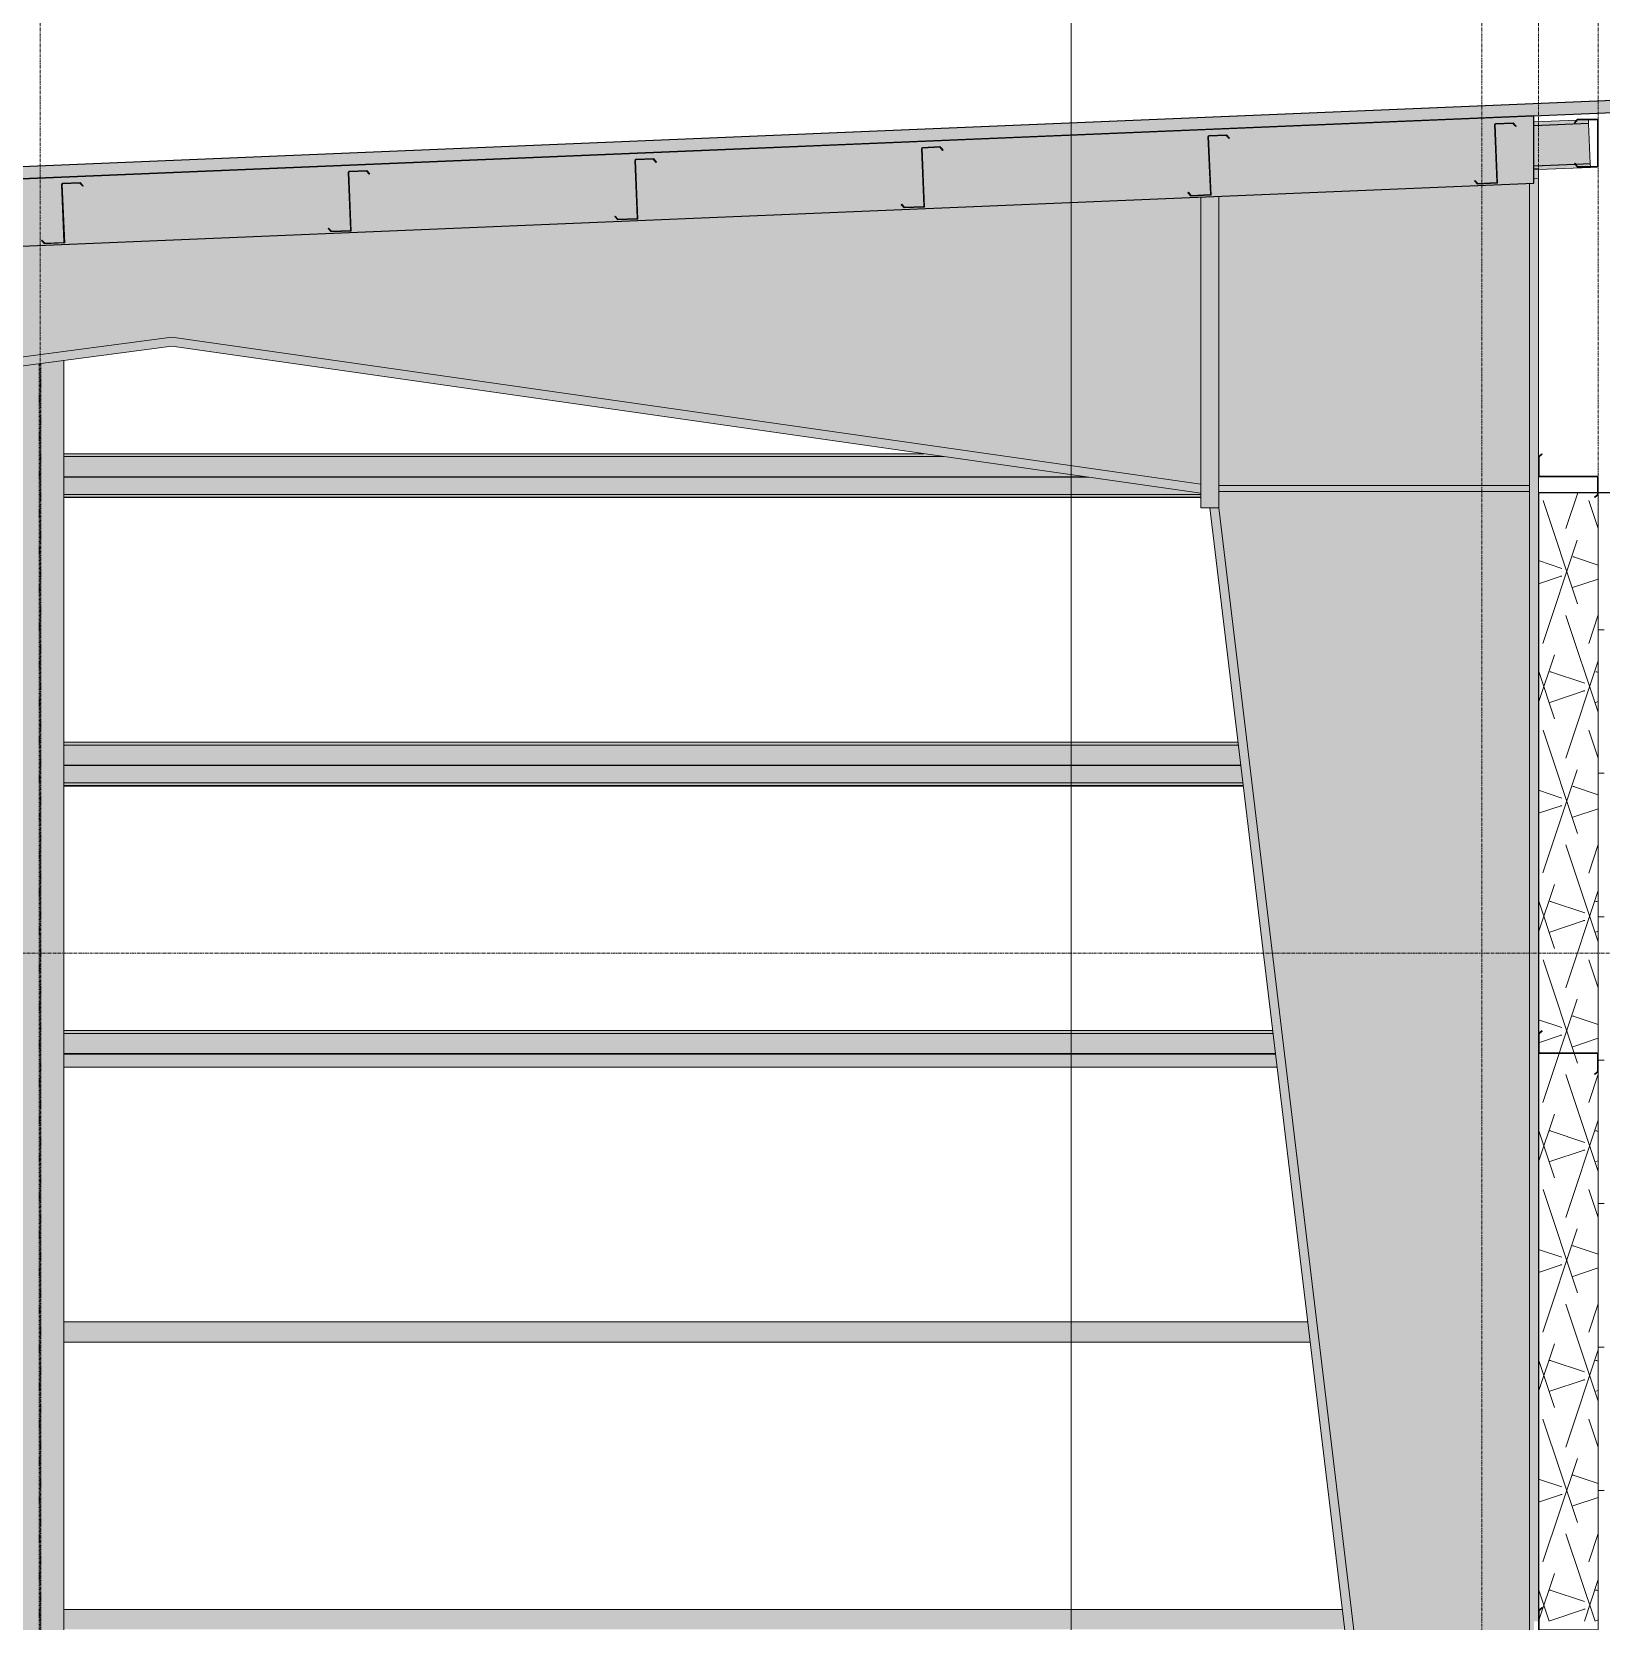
# Model space of a CAD drawing. Header units: inches. Extents: x -23227 to -2744, y -314 to 853.
# Drawn here: x -9279 to -9016.4, y 146.3 to 412.1 of the extents above; entities that cross this region are included whole.
import ezdxf

# ---------------------------------------------------------------- set-up
doc = ezdxf.new("R2010")
doc.units = ezdxf.units.IN
doc.header["$MEASUREMENT"] = 0
doc.linetypes.add('Grid Line 1_2_', pattern=[0.875, 0.5, -0.125, 0.125, -0.125])
doc.linetypes.add('Hidden 1_8_', pattern=[0.1875, 0.125, -0.0625])
for name, color, linetype, lineweight in [('A-CLNG', 13, 'Continuous', 9), ('A-CLNG-PATT', 13, 'Continuous', 9), ('A-FLOR-LEVL', 51, 'Continuous', 9), ('A-ROOF', 132, 'Continuous', 9), ('A-WALL', 113, 'Continuous', 9), ('A-WALL-PATT', 111, 'Continuous', 25), ('G-ANNO-SYMB', 111, 'Continuous', 9), ('L-SITE-WALL', 31, 'Continuous', 9), ('S-BEAM', 12, 'Continuous', 9), ('S-COLS', 52, 'Continuous', 9), ('S-GRID', 1, 'Continuous', 9)]:
    doc.layers.add(name, color=color, linetype=linetype, lineweight=lineweight)
pattern_1 = [(45, (-21606.148, 72.082), (-19.007, 19.007), []), (45, (-21606.148, 100.882), (-19.007, 19.007), [])]
pattern_2 = [(161.57, (-21605.188, 73.042), (-7.6802237, -0.0009796), [0, -54.643, 6.067, 0]), (18.43, (-21607.108, 73.042), (-7.6802237, 0.0009796), [0, -54.643, 6.067, 0]), (108.43, (-21605.188, 73.042), (3.8382953, -19.2013653), [18.211, -42.499]), (71.57, (-21607.108, 73.042), (3.8382953, 19.2013653), [18.211, -42.499])]

# ---------------------------------------------------------------- blocks, each defined once
blk = doc.blocks.new('W-Wide Flange-Column - B1_E-1279316-Section 16')
at = {"layer": 'S-COLS', "linetype": 'Hidden 1_8_'}
for p, q in [((-21385.21, 356.6), (-21385.21, 37.12)), ((-21384.9, 37.12), (-21384.9, 356.64)), ((-21385.21, 37.04), (-21385.21, 36.67)), ((-21385.21, 36.56), (-21385.21, 36.38)), ((-21385.21, 36.28), (-21385.21, 35.74)), ((-21385.21, 35.68), (-21385.21, 35.37)), ((-21385.21, 35.22), (-21385.21, 34.94)), ((-21385.21, 34.89), (-21385.21, 32.5)), ((-21384.9, 36.66), (-21384.9, 37.04)), ((-21384.9, 36.38), (-21384.9, 36.57)), ((-21384.9, 35.71), (-21384.9, 36.31)), ((-21384.9, 35.35), (-21384.9, 35.69)), ((-21384.9, 35.03), (-21384.9, 35.24)), ((-21384.9, 32.5), (-21384.9, 34.89)), ((-21385.21, 32.5), (-21385.21, 31.5)), ((-21384.9, 31.5), (-21384.9, 32.5)), ((-21385.21, 31.5), (-21385.21, 28.5)), ((-21384.9, 28.5), (-21384.9, 31.5)), ((-21385.21, 28.5), (-21385.21, 4)), ((-21384.9, 4), (-21384.9, 28.5)), ((-21385.21, 4), (-21385.21, 1)), ((-21384.9, 1), (-21384.9, 4))]:
    blk.add_line(p, q, dxfattribs=at)
blk = doc.blocks.new('Girt_C - 8_D-1253504-Section 16')
at = {"layer": 'S-BEAM'}
h = blk.add_hatch(dxfattribs=at)
h.set_pattern_fill('FP_30', color=256, style=0, pattern_type=2)
h.set_pattern_definition(pattern_1)
h.paths.add_polyline_path([(-21127.8, 389.49), (-21124.49, 389.49), (-21124.49, 389.6), (-21127.75, 389.6), (-21128.2, 390.13), (-21128.29, 390.06)], flags=0)
h.paths.add_polyline_path([(-21124.41, 389.67), (-21124.3, 389.67), (-21124.3, 397.3), (-21124.41, 397.3)], flags=0)
h.paths.add_polyline_path([(-21128.2, 396.84), (-21127.75, 397.38), (-21124.49, 397.38), (-21124.49, 397.49), (-21127.8, 397.49), (-21128.28, 396.91)], flags=0)
at = {"layer": 'S-BEAM', "lineweight": 15}
for p, q in [((-21127.8, 397.49), (-21128.28, 396.91)), ((-21128.28, 396.91), (-21128.2, 396.84)), ((-21128.2, 396.84), (-21127.75, 397.38)), ((-21124.49, 397.49), (-21127.8, 397.49)), ((-21127.75, 397.38), (-21124.49, 397.38)), ((-21124.41, 397.3), (-21124.41, 389.67)), ((-21124.3, 389.67), (-21124.3, 397.3)), ((-21128.2, 390.13), (-21128.29, 390.06)), ((-21128.29, 390.06), (-21127.8, 389.49)), ((-21127.75, 389.6), (-21128.2, 390.13)), ((-21127.8, 389.49), (-21124.49, 389.49)), ((-21124.49, 389.6), (-21127.75, 389.6))]:
    blk.add_line(p, q, dxfattribs=at)
for centre, radius, start, end in [((-21124.49, 397.3), 0.188, 0, 90), ((-21124.49, 397.3), 0.0782, 0, 87.8773), ((-21124.49, 389.67), 0.0782, 273.0424, 0), ((-21124.49, 389.67), 0.188, 270, 0)]:
    blk.add_arc(centre, radius, start, end, dxfattribs=at)
blk = doc.blocks.new('Girt_Z - 10_D-1351983-Section 16')
at = {"layer": 'S-BEAM', "lineweight": 15}
for p, q in [((-21141.66, 396.58), (-21141.25, 386.96)), ((-21141.14, 386.78), (-21141.55, 396.58)), ((-21138.54, 396.89), (-21141.48, 396.77)), ((-21141.47, 396.66), (-21138.59, 396.78)), ((-21138.59, 396.78), (-21138.12, 396.27)), ((-21138.04, 396.34), (-21138.54, 396.89)), ((-21138.12, 396.27), (-21138.04, 396.34)), ((-21144.93, 387.26), (-21145.02, 387.19)), ((-21145.02, 387.19), (-21144.51, 386.64)), ((-21144.46, 386.75), (-21144.93, 387.26)), ((-21144.51, 386.64), (-21141.14, 386.78)), ((-21141.33, 386.88), (-21144.46, 386.75))]:
    blk.add_line(p, q, dxfattribs=at)
for centre, radius, start, end in [((-21141.47, 396.58), 0.187, 92.3859, 182.3859), ((-21141.47, 396.58), 0.0782, 94.5087, 182.3859), ((-21141.33, 386.96), 0.0782, 275.4283, 2.3859)]:
    blk.add_arc(centre, radius, start, end, dxfattribs=at)
blk = doc.blocks.new('Girt_Z - 10_D-V95-Section 16')
at = {"layer": 'S-BEAM', "lineweight": 15}
for p, q in [((-21189.61, 394.58), (-21189.21, 384.96)), ((-21189.1, 384.78), (-21189.5, 394.58)), ((-21186.5, 394.9), (-21189.43, 394.77)), ((-21189.43, 394.66), (-21186.55, 394.78)), ((-21186.55, 394.78), (-21186.07, 394.27)), ((-21185.99, 394.34), (-21186.5, 394.9)), ((-21186.07, 394.27), (-21185.99, 394.34)), ((-21192.89, 385.27), (-21192.97, 385.19)), ((-21192.97, 385.19), (-21192.47, 384.64)), ((-21192.42, 384.75), (-21192.89, 385.27)), ((-21192.47, 384.64), (-21189.1, 384.78)), ((-21189.28, 384.88), (-21192.42, 384.75))]:
    blk.add_line(p, q, dxfattribs=at)
for centre, radius, start, end in [((-21189.43, 394.59), 0.187, 92.3859, 182.3859), ((-21189.43, 394.59), 0.0782, 94.5087, 182.3859), ((-21189.29, 384.96), 0.0782, 275.4283, 2.3859)]:
    blk.add_arc(centre, radius, start, end, dxfattribs=at)
blk = doc.blocks.new('Girt_Z - 10_D-V96-Section 16')
at = {"layer": 'S-BEAM', "lineweight": 15}
for p, q in [((-21237.57, 392.58), (-21237.17, 382.96)), ((-21237.05, 382.78), (-21237.46, 392.58)), ((-21234.46, 392.9), (-21237.39, 392.77)), ((-21237.39, 392.67), (-21234.5, 392.79)), ((-21234.5, 392.79), (-21234.03, 392.27)), ((-21233.95, 392.34), (-21234.46, 392.9)), ((-21234.03, 392.27), (-21233.95, 392.34)), ((-21240.85, 383.27), (-21240.93, 383.19)), ((-21240.93, 383.19), (-21240.43, 382.64)), ((-21240.38, 382.75), (-21240.85, 383.27)), ((-21237.24, 382.88), (-21240.38, 382.75)), ((-21240.43, 382.64), (-21237.05, 382.78))]:
    blk.add_line(p, q, dxfattribs=at)
for centre, radius, start, end in [((-21237.38, 392.59), 0.187, 92.3859, 182.3859), ((-21237.38, 392.59), 0.0782, 94.5087, 182.3859), ((-21237.25, 382.96), 0.0782, 275.4283, 2.3859)]:
    blk.add_arc(centre, radius, start, end, dxfattribs=at)
blk = doc.blocks.new('Girt_Z - 10_D-V97-Section 16')
at = {"layer": 'S-BEAM'}
h = blk.add_hatch(dxfattribs=at)
h.set_pattern_fill('FP_30', color=256, style=0, pattern_type=2)
h.set_pattern_definition(pattern_1)
h.paths.add_polyline_path([(-21288.38, 380.64), (-21285.01, 380.78), (-21285.2, 380.88), (-21288.34, 380.75), (-21288.81, 381.27), (-21288.89, 381.2)], flags=0)
h.paths.add_polyline_path([(-21285.01, 380.78), (-21285.42, 390.59), (-21285.53, 390.58), (-21285.13, 380.96)], flags=0)
h.paths.add_polyline_path([(-21281.99, 390.27), (-21281.91, 390.34), (-21282.42, 390.9), (-21285.35, 390.78), (-21285.35, 390.67), (-21282.46, 390.79)], flags=0)
at = {"layer": 'S-BEAM', "lineweight": 15}
for p, q in [((-21282.42, 390.9), (-21285.35, 390.78)), ((-21281.91, 390.34), (-21282.42, 390.9)), ((-21285.53, 390.58), (-21285.13, 380.96)), ((-21285.01, 380.78), (-21285.42, 390.59)), ((-21285.35, 390.67), (-21282.46, 390.79)), ((-21282.46, 390.79), (-21281.99, 390.27)), ((-21281.99, 390.27), (-21281.91, 390.34)), ((-21288.81, 381.27), (-21288.89, 381.2)), ((-21288.89, 381.2), (-21288.38, 380.64)), ((-21288.34, 380.75), (-21288.81, 381.27)), ((-21288.38, 380.64), (-21285.01, 380.78)), ((-21285.2, 380.88), (-21288.34, 380.75))]:
    blk.add_line(p, q, dxfattribs=at)
for centre, radius, start, end in [((-21285.34, 390.59), 0.187, 92.3859, 182.3859), ((-21285.34, 390.59), 0.0782, 94.5087, 182.3859), ((-21285.21, 380.96), 0.0782, 275.4283, 2.3859)]:
    blk.add_arc(centre, radius, start, end, dxfattribs=at)
blk = doc.blocks.new('Girt_Z - 10_D-V98-Section 16')
at = {"layer": 'S-BEAM'}
h = blk.add_hatch(dxfattribs=at)
h.set_pattern_fill('FP_30', color=256, style=0, pattern_type=2)
h.set_pattern_definition(pattern_1)
h.paths.add_polyline_path([(-21336.34, 378.64), (-21332.97, 378.78), (-21333.16, 378.89), (-21336.3, 378.75), (-21336.77, 379.27), (-21336.85, 379.2)], flags=0)
h.paths.add_polyline_path([(-21332.97, 378.78), (-21333.38, 388.59), (-21333.49, 388.58), (-21333.09, 378.97)], flags=0)
h.paths.add_polyline_path([(-21329.95, 388.27), (-21329.87, 388.35), (-21330.37, 388.9), (-21333.31, 388.78), (-21333.31, 388.67), (-21330.42, 388.79)], flags=0)
at = {"layer": 'S-BEAM', "lineweight": 15}
for p, q in [((-21333.49, 388.58), (-21333.09, 378.97)), ((-21332.97, 378.78), (-21333.38, 388.59)), ((-21330.37, 388.9), (-21333.31, 388.78)), ((-21333.31, 388.67), (-21330.42, 388.79)), ((-21330.42, 388.79), (-21329.95, 388.27)), ((-21329.87, 388.35), (-21330.37, 388.9)), ((-21329.95, 388.27), (-21329.87, 388.35)), ((-21336.77, 379.27), (-21336.85, 379.2)), ((-21336.85, 379.2), (-21336.34, 378.64)), ((-21336.3, 378.75), (-21336.77, 379.27)), ((-21336.34, 378.64), (-21332.97, 378.78)), ((-21333.16, 378.89), (-21336.3, 378.75))]:
    blk.add_line(p, q, dxfattribs=at)
for centre, radius, start, end in [((-21333.3, 388.59), 0.187, 92.3859, 182.3859), ((-21333.3, 388.59), 0.0782, 94.5087, 182.3859), ((-21333.17, 378.96), 0.0782, 275.4283, 2.3859)]:
    blk.add_arc(centre, radius, start, end, dxfattribs=at)
blk = doc.blocks.new('Girt_Z - 10_D-V99-Section 16')
at = {"layer": 'S-BEAM', "lineweight": 15}
for p, q in [((-21381.45, 386.58), (-21381.05, 376.97)), ((-21380.93, 376.79), (-21381.34, 386.59)), ((-21378.33, 386.9), (-21381.27, 386.78)), ((-21381.27, 386.67), (-21378.38, 386.79)), ((-21378.38, 386.79), (-21377.91, 386.27)), ((-21377.83, 386.35), (-21378.33, 386.9)), ((-21377.91, 386.27), (-21377.83, 386.35)), ((-21384.73, 377.27), (-21384.81, 377.2)), ((-21384.81, 377.2), (-21384.3, 376.64)), ((-21384.26, 376.76), (-21384.73, 377.27)), ((-21384.3, 376.64), (-21380.93, 376.79)), ((-21381.12, 376.89), (-21384.26, 376.76))]:
    blk.add_line(p, q, dxfattribs=at)
for centre, radius, start, end in [((-21381.26, 386.59), 0.187, 92.3859, 182.3859), ((-21381.26, 386.59), 0.0782, 94.5087, 182.3859), ((-21381.12, 376.96), 0.0782, 275.4283, 2.3859)]:
    blk.add_arc(centre, radius, start, end, dxfattribs=at)
blk = doc.blocks.new('columns and girder2 - one-1334686-Section 16')
at = {"layer": 'S-BEAM'}
h = blk.add_hatch(color=256, dxfattribs=at)
h.paths.add_polyline_path([(-22359.55, 0), (-22358.05, 0), (-22358.05, 335.82), (-22359.55, 335.76), (-22359.55, 194.5), (-22358.8, 194.5), (-22358.8, 98.25), (-22359.55, 98.25), (-22359.55, 1.11)], flags=0)
h.paths.add_polyline_path([(-22348.12, 0), (-22308.04, 294.37), (-22309.55, 294.37), (-22349.64, 0), (-22348.17, 0)], flags=0)
h.paths.add_polyline_path([(-21149.43, 1), (-21147.92, 1), (-21187.8, 332.48), (-21189.31, 332.48), (-21151.87, 21.27)], flags=0)
h.paths.add_polyline_path([(-21135.8, 1), (-21135.05, 1), (-21135.05, 146.25), (-21134.3, 146.25), (-21134.3, 389.29), (-21135.05, 389.26), (-21135.05, 386.78), (-21135.8, 386.75), (-21135.8, 1.11)], flags=0)
h = blk.add_hatch(color=256, dxfattribs=at)
h.paths.add_polyline_path([(-22306.55, 296.86), (-22142.77, 325.01), (-22023.28, 318.13), (-22023.34, 319.64), (-22142.86, 326.52), (-22306.55, 298.38)], flags=0)
h.paths.add_polyline_path([(-22020.28, 318.09), (-21599.68, 328.66), (-21599.75, 330.16), (-22020.34, 319.59), (-22020.28, 318.1)], flags=0)
h.paths.add_polyline_path([(-21596.69, 328.89), (-21363, 359.5), (-21190.8, 334.93), (-21190.8, 336.44), (-21362.99, 361.02), (-21596.75, 330.38)], flags=0)
h.paths.add_polyline_path([(-21135.05, 387.53), (-21134.3, 387.56), (-21134.3, 389.06), (-21135.05, 389.03), (-21135.05, 387.53)], flags=0)
h = blk.add_hatch(color=256, dxfattribs=at)
h.paths.add_polyline_path([(-22356.63, 0), (-22349.64, 0), (-22309.55, 294.9), (-22309.55, 297.12), (-22358.05, 297.12), (-22358.05, 0)], flags=0)
h.paths.add_polyline_path([(-21137.31, 1), (-21135.8, 1), (-21135.8, 335.23), (-21187.8, 335.22), (-21187.8, 332.48), (-21147.92, 1), (-21146.73, 1)], flags=0)
h.paths.add_polyline_path([(-22356.05, 298.12), (-22309.55, 298.12), (-22309.55, 337.84), (-22355.82, 335.91), (-22355.93, 335.65), (-22355.86, 325.02), (-22355.78, 324.83), (-22355.41, 324.68), (-22354.04, 324.68), (-22354.04, 324.33), (-22358.05, 324.33), (-22358.05, 298.12)], flags=0)
h.paths.add_polyline_path([(-22306.55, 298.38), (-22142.77, 326.52), (-22023.34, 319.64), (-22024.6, 349.72), (-22306.55, 337.97), (-22306.55, 303.39)], flags=0)
h.paths.add_polyline_path([(-22020.34, 319.59), (-21599.75, 330.2), (-21601.3, 367.35), (-22021.6, 349.84), (-22020.34, 319.65)], flags=0)
h.paths.add_polyline_path([(-22358.05, 324.68), (-22356.69, 324.68), (-22356.29, 324.9), (-22356.17, 325.2), (-22356.17, 335.65), (-22356.32, 335.89), (-22358.05, 335.82), (-22358.05, 324.83)], flags=0)
h.paths.add_polyline_path([(-21596.75, 330.39), (-21362.99, 361.02), (-21190.8, 336.51), (-21190.8, 384.46), (-21598.3, 367.48), (-21597.31, 343.7)], flags=0)
h.paths.add_polyline_path([(-21135.8, 336.23), (-21135.8, 386.75), (-21187.8, 384.58), (-21187.8, 336.23), (-21174.67, 336.23)], flags=0)
h = blk.add_hatch(color=256, dxfattribs=at)
h.paths.add_polyline_path([(-22306.55, 294.37), (-22306.55, 337.97), (-22309.55, 337.84), (-22309.55, 294.37)], flags=0)
h.paths.add_polyline_path([(-22023.18, 315.75), (-22020.18, 315.87), (-22021.6, 349.84), (-22024.6, 349.72), (-22024.34, 343.7)], flags=0)
h.paths.add_polyline_path([(-21599.59, 326.39), (-21596.59, 326.51), (-21598.3, 367.48), (-21601.3, 367.35), (-21600.31, 343.7)], flags=0)
h.paths.add_polyline_path([(-21190.8, 332.48), (-21187.8, 332.48), (-21187.8, 384.58), (-21190.8, 384.46), (-21190.8, 335.22)], flags=0)
h = blk.add_hatch(color=256, dxfattribs=at)
h.paths.add_polyline_path([(-22358.05, 297.12), (-22309.55, 297.12), (-22309.55, 298.12), (-22358.05, 298.12)], flags=0)
h.paths.add_polyline_path([(-21187.8, 335.23), (-21135.8, 335.23), (-21135.8, 336.23), (-21187.8, 336.23)], flags=0)
for p, q in [((-21134.3, 389.29), (-21135.05, 389.26)), ((-21134.3, 389.06), (-21135.05, 389.03)), ((-21134.3, 389.29), (-21134.3, 341.06)), ((-21134.3, 387.56), (-21134.3, 389.06)), ((-21135.8, 1), (-21135.8, 386.75)), ((-21135.05, 387.53), (-21134.3, 387.56)), ((-21190.8, 384.46), (-21190.8, 332.48)), ((-21187.8, 332.48), (-21187.8, 384.58)), ((-21362.99, 361.02), (-21596.75, 330.39)), ((-21596.69, 328.89), (-21363, 359.5)), ((-21363, 359.5), (-21190.8, 334.93)), ((-21190.8, 336.44), (-21362.99, 361.02)), ((-21134.3, 337.69), (-21134.3, 335)), ((-21135.8, 336.23), (-21187.8, 336.23)), ((-21187.8, 335.23), (-21135.8, 335.23)), ((-21190.8, 332.48), (-21187.8, 332.48)), ((-21189.31, 332.48), (-21149.43, 1)), ((-21147.92, 1), (-21187.8, 332.48))]:
    blk.add_line(p, q, dxfattribs=at)
blk = doc.blocks.new('Girt_Z - 10_D-1223956-Section 16')
at = {"layer": 'S-BEAM', "lineweight": 15}
for p, q in [((-21133.73, 148.54), (-21134.3, 148.06)), ((-21134.3, 148.06), (-21134.3, 144.69)), ((-21134.19, 148.01), (-21133.66, 148.46)), ((-21134.19, 144.87), (-21134.19, 148.01)), ((-21133.66, 148.46), (-21133.73, 148.54)), ((-21134.3, 144.69), (-21124.49, 144.69)), ((-21124.49, 144.8), (-21134.12, 144.8)), ((-21124.41, 144.61), (-21124.41, 141.72)), ((-21124.3, 141.67), (-21124.3, 144.61)), ((-21124.41, 141.72), (-21124.95, 141.27)), ((-21124.95, 141.27), (-21124.88, 141.19)), ((-21124.88, 141.19), (-21124.3, 141.67))]:
    blk.add_line(p, q, dxfattribs=at)
for centre, radius, start, end in [((-21134.12, 144.88), 0.0782, 183.0424, 270), ((-21124.49, 144.61), 0.188, 0, 90), ((-21124.49, 144.61), 0.0782, 2.1227, 90)]:
    blk.add_arc(centre, radius, start, end, dxfattribs=at)
blk = doc.blocks.new('Girt_Z - 10_D-V189-Section 16')
at = {"layer": 'S-BEAM'}
h = blk.add_hatch(dxfattribs=at)
h.set_pattern_fill('FP_30', color=256, style=0, pattern_type=2)
h.set_pattern_definition(pattern_1)
h.paths.add_polyline_path([(-21124.88, 237.69), (-21124.3, 238.17), (-21124.3, 241.11), (-21124.41, 241.11), (-21124.41, 238.22), (-21124.95, 237.77)], flags=0)
h.paths.add_polyline_path([(-21134.3, 241.19), (-21124.49, 241.19), (-21124.49, 241.3), (-21134.12, 241.3)], flags=0)
h.paths.add_polyline_path([(-21134.3, 241.19), (-21134.19, 241.37), (-21134.19, 244.51), (-21133.66, 244.96), (-21133.73, 245.04), (-21134.3, 244.56)], flags=0)
at = {"layer": 'S-BEAM', "lineweight": 15}
for p, q in [((-21133.73, 245.04), (-21134.3, 244.56)), ((-21134.19, 244.51), (-21133.66, 244.96)), ((-21133.66, 244.96), (-21133.73, 245.04)), ((-21134.3, 244.56), (-21134.3, 241.19)), ((-21134.19, 241.37), (-21134.19, 244.51)), ((-21134.3, 241.19), (-21124.49, 241.19)), ((-21124.49, 241.3), (-21134.12, 241.3)), ((-21124.41, 241.11), (-21124.41, 238.22)), ((-21124.3, 238.17), (-21124.3, 241.11)), ((-21124.41, 238.22), (-21124.95, 237.77)), ((-21124.95, 237.77), (-21124.88, 237.69)), ((-21124.88, 237.69), (-21124.3, 238.17))]:
    blk.add_line(p, q, dxfattribs=at)
for centre, radius, start, end in [((-21134.12, 241.38), 0.0782, 183.0424, 270), ((-21124.49, 241.11), 0.187, 360, 90), ((-21124.49, 241.11), 0.0782, 2.1227, 90)]:
    blk.add_arc(centre, radius, start, end, dxfattribs=at)
blk = doc.blocks.new('Girt_Z - 10_D-V190-Section 16')
at = {"layer": 'S-BEAM', "lineweight": 15}
for p, q in [((-21133.73, 341.54), (-21134.3, 341.06)), ((-21134.3, 341.06), (-21134.3, 337.69)), ((-21134.19, 341.01), (-21133.66, 341.46)), ((-21134.19, 337.87), (-21134.19, 341.01)), ((-21133.66, 341.46), (-21133.73, 341.54)), ((-21134.3, 337.69), (-21124.49, 337.69)), ((-21124.49, 337.8), (-21134.12, 337.8)), ((-21124.41, 337.61), (-21124.41, 334.72)), ((-21124.3, 334.67), (-21124.3, 337.61)), ((-21124.41, 334.72), (-21124.95, 334.27)), ((-21124.95, 334.27), (-21124.88, 334.19)), ((-21124.88, 334.19), (-21124.3, 334.67))]:
    blk.add_line(p, q, dxfattribs=at)
for centre, radius, start, end in [((-21134.12, 337.88), 0.0782, 183.0424, 270), ((-21124.49, 337.61), 0.187, 360, 90), ((-21124.49, 337.61), 0.0782, 2.1227, 90)]:
    blk.add_arc(centre, radius, start, end, dxfattribs=at)
blk = doc.blocks.new('Girt_C - 10_D-1279400-Section 16')
at = {"layer": 'S-BEAM'}
h = blk.add_hatch(color=256, dxfattribs=at)
h.paths.add_polyline_path([(-21166.74, 144.88), (-21167.14, 148.19), (-21381.05, 148.19), (-21381.05, 144.88), (-21174.67, 144.88)], flags=0)
h.paths.add_polyline_path([(-22309.07, 144.88), (-22112.8, 144.88), (-22112.8, 148.19), (-22327.94, 148.19), (-22328.4, 144.88), (-22309.55, 144.88)], flags=0)
h.paths.add_polyline_path([(-22104.8, 144.88), (-21871.55, 144.88), (-21871.55, 148.19), (-22104.8, 148.19)], flags=0)
h.paths.add_polyline_path([(-21389.05, 144.88), (-21389.05, 148.19), (-21622.3, 148.19), (-21622.3, 144.88), (-21407.08, 144.88)], flags=0)
h.paths.add_polyline_path([(-21863.55, 144.88), (-21773.28, 144.88), (-21771.17, 148.19), (-21863.55, 148.19)], flags=0)
h.paths.add_polyline_path([(-21630.3, 144.88), (-21630.3, 148.19), (-21725.47, 148.19), (-21723.16, 144.88), (-21639.48, 144.88)], flags=0)
h.paths.add_polyline_path([(-21724.45, 144.88), (-21724.44, 144.88), (-21726.73, 148.19), (-21769.91, 148.19), (-21772.07, 144.88), (-21724.5, 144.88)], flags=0)
blk.add_line((-21167.14, 148.19), (-21381.05, 148.19), dxfattribs=at)
blk = doc.blocks.new('Girt_Z - 10_D-1255199-Section 16')
at = {"layer": 'S-BEAM'}
h = blk.add_hatch(color=256, dxfattribs=at)
h.paths.add_polyline_path([(-21172.53, 192.94), (-21172.93, 196.31), (-21381.05, 196.31), (-21381.05, 192.94), (-21174.67, 192.94)], flags=0)
h.paths.add_polyline_path([(-21746, 192.94), (-21741.8, 192.94), (-21739.65, 196.31), (-21757.83, 196.26), (-21755.55, 192.94), (-21746.55, 192.94)], flags=0)
h.paths.add_polyline_path([(-21736.69, 192.94), (-21630.3, 192.94), (-21630.3, 196.31), (-21738.4, 196.31), (-21740.56, 192.94)], flags=0)
h.paths.add_polyline_path([(-21389.05, 192.94), (-21389.05, 196.31), (-21622.3, 196.31), (-21622.3, 192.94), (-21407.08, 192.94)], flags=0)
h.paths.add_polyline_path([(-22308.04, 192.94), (-22112.8, 192.94), (-22112.8, 196.31), (-22321.39, 196.31), (-22321.85, 192.94), (-22309.07, 192.94)], flags=0)
h.paths.add_polyline_path([(-22104.8, 192.94), (-21871.55, 192.94), (-21871.55, 196.31), (-22104.8, 196.31)], flags=0)
h.paths.add_polyline_path([(-21863.55, 192.94), (-21756.8, 192.94), (-21759.12, 196.31), (-21863.55, 196.31)], flags=0)
for p, q in [((-21381.05, 196.31), (-21172.93, 196.31)), ((-21381.05, 192.94), (-21172.53, 192.94))]:
    blk.add_line(p, q, dxfattribs=at)
blk = doc.blocks.new('Girt_Z - 10_D-1254871-Section 16')
at = {"layer": 'S-BEAM'}
for points in [[(-21178.74, 244.56), (-21178.79, 245.04), (-21381.05, 245.04), (-21381.05, 244.56), (-21187.8, 244.56)], [(-21381.05, 238.94), (-21178.06, 238.94), (-21178.32, 241.11), (-21381.05, 241.11)]]:
    blk.add_hatch(color=256, dxfattribs=at).paths.add_polyline_path(points, flags=0)
h = blk.add_hatch(color=256, dxfattribs=at)
h.paths.add_polyline_path([(-21639.48, 241.19), (-21630.3, 241.19), (-21630.3, 244.56), (-21706.8, 244.56), (-21709, 241.19), (-21687.02, 241.19)], flags=0)
h.paths.add_polyline_path([(-21710.41, 241.19), (-21710.21, 241.19), (-21708.01, 244.56), (-21790.35, 244.56), (-21788.07, 241.19), (-21716.95, 241.19)], flags=0)
h.paths.add_polyline_path([(-21178.33, 241.19), (-21178.74, 244.56), (-21381.05, 244.56), (-21381.05, 241.19), (-21187.8, 241.19)], flags=0)
h.paths.add_polyline_path([(-21389.05, 241.19), (-21389.05, 244.56), (-21622.3, 244.56), (-21622.3, 241.19), (-21407.08, 241.19)], flags=0)
h.paths.add_polyline_path([(-21863.55, 241.19), (-21789.28, 241.19), (-21791.56, 244.56), (-21863.55, 244.56)], flags=0)
h.paths.add_polyline_path([(-21871.55, 241.19), (-21871.55, 244.56), (-22104.8, 244.56), (-22104.8, 241.19), (-21871.88, 241.19)], flags=0)
h.paths.add_polyline_path([(-22112.8, 241.19), (-22112.8, 244.56), (-22314.82, 244.56), (-22315.28, 241.19), (-22259.22, 241.19)], flags=0)
for p, q in [((-21381.05, 245.04), (-21178.79, 245.04)), ((-21381.05, 244.56), (-21178.74, 244.56)), ((-21381.05, 241.19), (-21178.33, 241.19)), ((-21381.05, 241.11), (-21178.32, 241.11))]:
    blk.add_line(p, q, dxfattribs=at)
blk = doc.blocks.new('Girt_Z - 10_D-1249026-Section 16')
at = {"layer": 'S-BEAM'}
h = blk.add_hatch(color=256, dxfattribs=at)
h.paths.add_polyline_path([(-21407.08, 337.69), (-21389.05, 337.69), (-21389.05, 341.06), (-21503.77, 341.06), (-21529.53, 337.69), (-21484.54, 337.69)], flags=0)
h.paths.add_polyline_path([(-21210.15, 337.69), (-21233.79, 341.06), (-21381.05, 341.06), (-21381.05, 337.69), (-21329.61, 337.69)], flags=0)
for points in [[(-21329.61, 341.06), (-21233.79, 341.06), (-21237.17, 341.54), (-21381.05, 341.54), (-21381.05, 341.06)], [(-21209.62, 337.61), (-21210.15, 337.69), (-21329.61, 337.61)], [(-21190.8, 334.72), (-21190.8, 334.93), (-21209.62, 337.61), (-21381.05, 337.61), (-21381.05, 334.72), (-21329.61, 334.72)], [(-21329.61, 334.27), (-21190.8, 334.27), (-21190.8, 334.72), (-21381.05, 334.72), (-21381.05, 334.27)]]:
    blk.add_hatch(color=256, dxfattribs=at).paths.add_polyline_path(points, flags=0)
for p, q in [((-21381.05, 341.54), (-21237.17, 341.54)), ((-21381.05, 341.06), (-21233.79, 341.06)), ((-21381.05, 337.69), (-21210.15, 337.69)), ((-21381.05, 337.61), (-21209.62, 337.61)), ((-21381.05, 334.72), (-21190.8, 334.72)), ((-21381.05, 334.27), (-21190.8, 334.27)), ((-21381.05, 334.19), (-21190.8, 334.19))]:
    blk.add_line(p, q, dxfattribs=at)
blk = doc.blocks.new('Girt_C - 8_D-1253532-Section 16')
at = {"layer": 'S-BEAM'}
for points in [[(-21135.05, 396.46), (-21125.91, 396.91), (-21125.93, 397.38), (-21127.8, 397.32), (-21128.2, 396.84), (-21128.28, 396.91), (-21127.93, 397.34), (-21135.05, 397.04), (-21135.05, 396.84)], [(-21135.05, 389.68), (-21128.23, 390), (-21128.28, 390.07), (-21128.15, 390.07), (-21128.07, 389.97), (-21125.63, 390.07), (-21125.93, 396.77), (-21135.05, 396.39), (-21135.05, 390)]]:
    blk.add_hatch(color=256, dxfattribs=at).paths.add_polyline_path(points, flags=0)
h = blk.add_hatch(color=256, dxfattribs=at)
h.paths.add_polyline_path([(-21134.3, 389.06), (-21125.61, 389.49), (-21127.8, 389.49), (-21128.15, 389.9), (-21135.05, 389.61), (-21135.05, 389.26), (-21134.3, 389.23)], flags=0)
h.paths.add_polyline_path([(-21125.61, 389.6), (-21125.63, 390), (-21128.01, 389.9), (-21127.75, 389.6)], flags=0)
for p, q in [((-21135.05, 397.04), (-21127.93, 397.34)), ((-21125.91, 396.84), (-21135.05, 396.46)), ((-21125.91, 396.77), (-21135.05, 396.39)), ((-21127.79, 397.34), (-21126.93, 397.38)), ((-21125.93, 397.38), (-21125.91, 396.84)), ((-21125.91, 396.84), (-21125.91, 396.77)), ((-21125.91, 396.77), (-21125.63, 390.07)), ((-21128.2, 389.96), (-21135.05, 389.68)), ((-21128.15, 389.9), (-21135.05, 389.61)), ((-21125.6, 389.43), (-21134.3, 389.06)), ((-21125.63, 390.07), (-21128.07, 389.97)), ((-21125.63, 390), (-21128.01, 389.9)), ((-21125.63, 390.07), (-21125.63, 390)), ((-21125.63, 390), (-21125.61, 389.6))]:
    blk.add_line(p, q, dxfattribs=at)
blk = doc.blocks.new('Girt_Z - 10_D-1255459-Section 16')
at = {"layer": 'S-BEAM'}
for points in [[(-21184.54, 292.81), (-21184.6, 293.29), (-21381.05, 293.29), (-21381.05, 292.81), (-21187.8, 292.81)], [(-21184.14, 289.44), (-21184.54, 292.81), (-21381.05, 292.81), (-21381.05, 289.44), (-21187.8, 289.44)], [(-21183.78, 286.47), (-21184.13, 289.36), (-21381.05, 289.36), (-21381.05, 286.47), (-21187.8, 286.47)], [(-21183.72, 286.02), (-21183.78, 286.47), (-21381.05, 286.47), (-21381.05, 286.02), (-21187.8, 286.02)], [(-21183.71, 285.94), (-21183.72, 286.02), (-21187.8, 285.94)]]:
    blk.add_hatch(color=256, dxfattribs=at).paths.add_polyline_path(points, flags=0)
for p, q in [((-21381.05, 293.29), (-21184.6, 293.29)), ((-21381.05, 292.81), (-21184.54, 292.81)), ((-21381.05, 289.44), (-21184.14, 289.44)), ((-21381.05, 289.36), (-21184.13, 289.36)), ((-21381.05, 286.47), (-21183.78, 286.47)), ((-21381.05, 286.02), (-21183.72, 286.02)), ((-21381.05, 285.94), (-21183.71, 285.94))]:
    blk.add_line(p, q, dxfattribs=at)

msp = doc.modelspace()

# ---------------------------------------------------------------- hatches: boundary and pattern name
at = {"layer": 'A-CLNG-PATT'}
h = msp.add_hatch(dxfattribs=at)
h.set_pattern_fill('FP_31', color=256, style=0, pattern_type=2)
h.set_pattern_definition(pattern_2)
h.paths.add_polyline_path([(-10265.16817, 335.21711), (-9027.6602, 386.77994), (-9027.6602, 398.0397), (-10265.16817, 346.47687), (-10265.16817, 343.69736)], flags=0)
at = {"layer": 'A-ROOF'}
msp.add_hatch(color=256, dxfattribs=at).paths.add_polyline_path([(-10328.4112, 343.84174), (-9013.06037, 398.64803), (-9013.06037, 400.64976), (-10328.4112, 345.84348)], flags=0)
at = {"layer": 'A-WALL-PATT', "lineweight": 9}
h = msp.add_hatch(dxfattribs=at)
h.set_pattern_fill('FP_31', color=256, style=0, pattern_type=2)
h.set_pattern_definition(pattern_2)
h.paths.add_polyline_path([(-9016.9102, 146.25), (-9016.9102, 335), (-9026.9102, 335), (-9026.9102, 146.25)], flags=0)
h = msp.add_hatch(dxfattribs=at)
h.set_pattern_fill('FP_34', color=256, style=0, pattern_type=2)
h.set_pattern_definition([(0, (-21606.148, 72.082), (0, 24), []), (90, (-21606.148, 72.082), (-24, 1e-15), [])])
h.paths.add_polyline_path([(-9016.9102, 146.25), (-9015.9102, 146.25), (-9015.9102, 335), (-9016.9102, 335), (-9016.9102, 162.32936)], flags=0)
at = {"layer": 'S-COLS', "lineweight": 5}
msp.add_hatch(color=256, dxfattribs=at).paths.add_polyline_path([(-9273.6602, 1), (-9273.6602, 357.13954), (-9281.6602, 356.09147), (-9281.6602, 1), (-9280.26882, 1)], flags=0)

# ---------------------------------------------------------------- linework, layer by layer
at = {"layer": 'A-CLNG', "lineweight": 25}
for p, q in [((-9027.6602, 398.0397), (-10265.16817, 346.47687)), ((-9027.6602, 386.77994), (-9027.6602, 398.0397)), ((-10265.16817, 335.21711), (-9027.6602, 386.77994))]:
    msp.add_line(p, q, dxfattribs=at)
at = {"layer": 'A-FLOR-LEVL', "linetype": 'Grid Line 1_2_'}
msp.add_line((-11119.97849, 258), (-8254.20822, 258), dxfattribs=at)
at = {"layer": 'A-ROOF', "lineweight": 25}
for p, q in [((-9013.06037, 400.64976), (-10328.4112, 345.84348)), ((-10328.4112, 343.84174), (-9013.06037, 398.64803))]:
    msp.add_line(p, q, dxfattribs=at)
at = {"layer": 'A-WALL'}
msp.add_line((-9016.9102, 0), (-9016.9102, 335), dxfattribs=at)
at = {"layer": 'G-ANNO-SYMB'}
msp.add_line((-9105.13, 737.15708), (-9105.13, -79.66081), dxfattribs=at)
at = {"layer": 'L-SITE-WALL', "lineweight": 25}
for p, q in [((-9014.4102, 335), (-9026.9102, 335)), ((-9026.9102, 335), (-9026.9102, 146.25))]:
    msp.add_line(p, q, dxfattribs=at)
at = {"layer": 'L-SITE-WALL'}
msp.add_line((-9070.66783, 238.939), (-9273.6602, 238.939), dxfattribs=at)
at = {"layer": 'S-COLS'}
msp.add_line((-9273.6602, 357.13954), (-9273.6602, 37.10204), dxfattribs=at)
at = {"layer": 'S-GRID', "linetype": 'Grid Line 1_2_'}
for p, q in [((-9277.6602, -293.03588), (-9277.6602, 738.65708)), ((-9277.6602, -293.03588), (-9277.6602, 738.65708)), ((-9036.4102, -293.03588), (-9036.4102, 738.65708)), ((-9026.9102, -293.03588), (-9026.9102, 738.65708)), ((-9016.9102, -293.03588), (-9016.9102, 738.65708))]:
    msp.add_line(p, q, dxfattribs=at)

# ---------------------------------------------------------------- block references
at = {"layer": 'S-BEAM'}
for name in ['Girt_Z - 10_D-1351983-Section 16', 'Girt_C - 8_D-1253532-Section 16', 'Girt_C - 8_D-1253504-Section 16', 'Girt_Z - 10_D-V95-Section 16', 'Girt_Z - 10_D-V97-Section 16', 'Girt_Z - 10_D-V96-Section 16', 'columns and girder2 - one-1334686-Section 16', 'Girt_Z - 10_D-V98-Section 16', 'Girt_Z - 10_D-V99-Section 16', 'Girt_Z - 10_D-1249026-Section 16', 'Girt_Z - 10_D-V190-Section 16', 'Girt_Z - 10_D-1255459-Section 16', 'Girt_Z - 10_D-1254871-Section 16', 'Girt_Z - 10_D-V189-Section 16', 'Girt_Z - 10_D-1255199-Section 16', 'Girt_C - 10_D-1279400-Section 16', 'Girt_Z - 10_D-1223956-Section 16']:
    msp.add_blockref(name, (12107.39261, 0), dxfattribs=at)
at = {"layer": 'S-COLS', "linetype": 'Hidden 1_8_'}
msp.add_blockref('W-Wide Flange-Column - B1_E-1279316-Section 16', (12107.39261, 0), dxfattribs=at)

doc.saveas('drawing.dxf')
